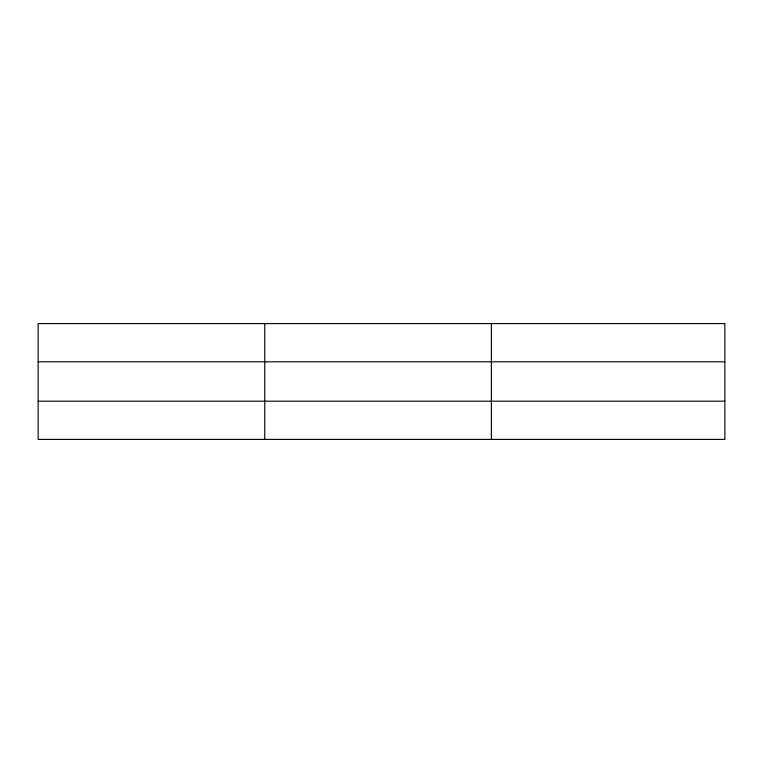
<?xml version="1.0" encoding="UTF-8"?>
<svg xmlns="http://www.w3.org/2000/svg" width="763" height="763" viewBox="0 0 763 763"><rect width="100%" height="100%" fill="white"/><g stroke="black" fill="none" stroke-linecap="round" stroke-linejoin="round"><path stroke-width="1.14" d="M264.761 439.412L264.761 323.588M491.372 439.412L491.372 323.588M724.85 361.805L724.85 323.588L38.15 323.588L38.15 439.412L724.85 439.412L724.85 361.805L38.15 361.805M38.15 401.195L724.85 401.195"/></g></svg>
